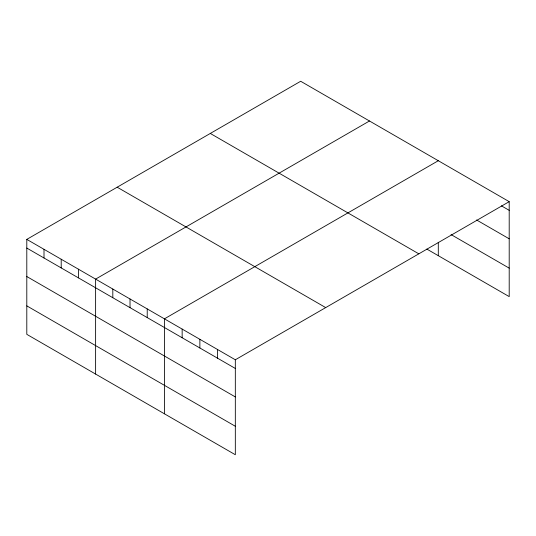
<?xml version="1.0" encoding="UTF-8"?>
<svg xmlns="http://www.w3.org/2000/svg" width="536" height="536" viewBox="0 0 536 536"><rect width="100%" height="100%" fill="white"/><g stroke="black" fill="none" stroke-linecap="round" stroke-linejoin="round"><path stroke-width="0.8" d="M426.83 249.066L509.2 296.616L509.2 201.657L300.676 81.264L26.8 239.384L26.8 334.343L235.324 454.736L235.324 359.777L26.8 239.384M369.485 120.989L95.616 279.109L95.616 374.074M438.301 160.72L164.425 318.84L164.425 413.805M235.324 359.777L509.2 201.657M501.401 205.831L509.2 210.333M476.584 219.974L509.2 238.808M451.064 234.58L509.2 268.141M210.293 133.444L418.824 253.836M117.176 187.205L325.707 307.597M26.8 248.061L235.324 368.453M26.8 276.536L235.324 396.928M26.8 305.868L235.324 426.261M438.301 242.285L438.301 255.685M217.603 349.539L217.603 358.216M199.874 339.308L199.874 347.985M182.153 329.07L182.153 337.754M147.226 308.91L147.226 317.587M130.02 298.974L130.02 307.651M112.815 289.045L112.815 297.721M78.41 269.179L78.41 277.856M61.205 259.243L61.205 267.926M44.006 249.314L44.006 257.99"/></g></svg>
